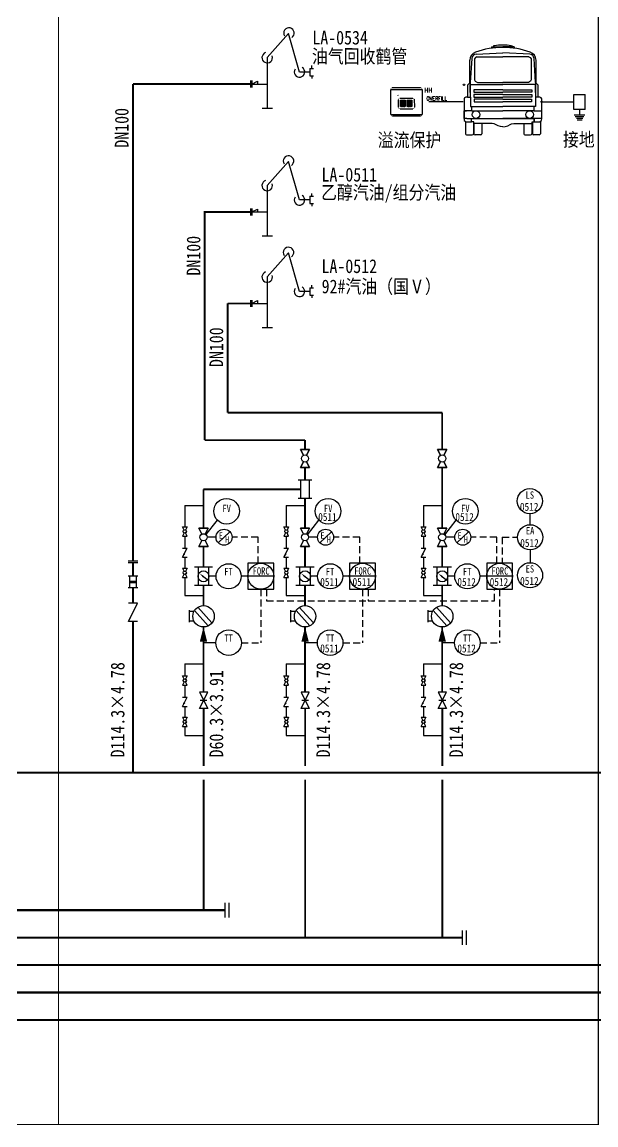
# Model space of a CAD drawing. Header units: millimetres. Extents: x 36820 to 41163, y -3485 to -2358.
# Drawn here: x 40247.9 to 40373.4, y -2783.3 to -2542.2 of the extents above; entities that cross this region are included whole.
import ezdxf
from ezdxf.enums import TextEntityAlignment as Align

# ---------------------------------------------------------------- set-up
doc = ezdxf.new("R2010")
doc.units = ezdxf.units.MM
doc.header["$LTSCALE"] = 6
doc.linetypes.add('DASHDOT', pattern=[1, 0.5, -0.25, 0, -0.25])
doc.linetypes.add('HIDDEN', pattern=[0.375, 0.25, -0.125])
for name, color, linetype in [('bc', 7, 'Continuous'), ('BZC', 7, 'Continuous'), ('DEVICE', 4, 'Continuous'), ('MAINLINE', 3, 'Continuous'), ('SBC', 6, 'Continuous'), ('T-SYMBOLS_EX', 1, 'Continuous'), ('T-TEXT', 3, 'Continuous'), ('VCL_MaR_MO', 9, 'Continuous')]:
    doc.layers.add(name, color=color, linetype=linetype)
doc.styles.add('HZTXT', font='', dxfattribs={"width": 0.8})
doc.styles.add('NORMAL', font='simplex')
doc.styles.add('ROMANS', font='romans.shx', dxfattribs={"width": 0.8, "height": 2.5})
doc.styles.get("Standard").update_dxf_attribs({"font": ''})
doc.styles.get('HZTXT').set_extended_font_data('NSimSun')
doc.styles.get('Standard').set_extended_font_data('NSimSun')
pattern_1 = [(0, (708.82753, -477.49683), (0.238125, 0.1374815), [0.15875, -0.3175]), (120, (708.82753, -477.49683), (-0.238124972, 0.13748155), [0.15875, -0.3175]), (60, (708.82753, -477.49683), (2.8e-08, 0.27496305), [-0.3175, 0.15875])]

# ---------------------------------------------------------------- blocks, each defined once
blk = doc.blocks.new('AC_2')
at = {"layer": 'T-SYMBOLS_EX'}
for p, q in [((10.95, 38.96), (10.57, 38.96)), ((10.57, 38.96), (10.57, 38.45)), ((18.34, 38.96), (18.72, 38.96)), ((18.72, 38.96), (18.72, 38.45)), ((2.64, 33.85), (2.26, 33.17)), ((3.31, 34.13), (2.64, 33.85)), ((2.92, 35.26), (14.64, 35.79)), ((3.31, 34.13), (14.64, 34.13)), ((9.68, 38.45), (14.64, 38.45)), ((9.68, 38.45), (9.68, 37.86)), ((19.61, 38.45), (14.64, 38.45)), ((26.37, 35.26), (14.64, 35.79)), ((25.98, 34.13), (14.64, 34.13)), ((19.61, 38.45), (19.61, 37.86)), ((25.98, 34.13), (26.65, 33.85)), ((26.65, 33.85), (27.03, 33.17)), ((0.15, 22.75), (0.15, 32.62)), ((1.01, 33.39), (0.33, 22.95)), ((2.26, 33.17), (2.26, 24.11)), ((27.03, 33.17), (27.03, 24.11)), ((28.95, 22.95), (28.28, 33.39)), ((29.14, 22.75), (29.14, 32.62)), ((0.33, 22.95), (-0.82, 21.71)), ((-0.82, 21.71), (-0.82, 16.52)), ((0.33, 22.95), (0.33, 16.52)), ((0.33, 21.99), (14.64, 21.99)), ((0.33, 18.5), (0.33, 21.99)), ((14.64, 19.69), (1.97, 19.69)), ((1.97, 19.69), (1.97, 18.63)), ((2.26, 24.11), (2.54, 23.43)), ((2.54, 23.43), (3.5, 22.95)), ((3.5, 22.95), (14.64, 22.95)), ((25.79, 22.95), (14.64, 22.95)), ((28.95, 21.99), (14.64, 21.99)), ((14.64, 19.69), (27.32, 19.69)), ((26.75, 23.43), (25.79, 22.95)), ((27.03, 24.11), (26.75, 23.43)), ((27.32, 19.69), (27.32, 18.63)), ((30.11, 21.71), (28.95, 22.95)), ((28.95, 22.95), (28.95, 16.52)), ((28.95, 18.5), (28.95, 21.99)), ((30.11, 16.52), (30.11, 21.71)), ((-2.16, 16.23), (-2.36, 15.75)), ((-2.36, 15.75), (-2.36, 7.11)), ((-1.59, 16.52), (-2.16, 16.23)), ((-0.82, 16.52), (-1.59, 16.52)), ((-0.82, 16.52), (0.43, 16.52)), ((0.43, 16.52), (0.43, 12.39)), ((1.97, 18.63), (14.64, 18.63)), ((14.64, 17.58), (1.97, 17.58)), ((1.97, 17.58), (1.97, 16.52)), ((1.97, 16.52), (14.64, 16.52)), ((14.64, 15.56), (2.06, 15.56)), ((2.06, 15.56), (2.06, 14.41)), ((27.32, 18.63), (14.64, 18.63)), ((14.64, 17.58), (27.32, 17.58)), ((27.32, 16.52), (14.64, 16.52)), ((14.64, 15.56), (27.23, 15.56)), ((27.23, 15.56), (27.23, 14.41)), ((27.32, 17.58), (27.32, 16.52)), ((30.11, 16.52), (28.86, 16.52)), ((28.86, 16.52), (28.86, 12.39)), ((30.88, 16.52), (30.11, 16.52)), ((31.45, 16.23), (30.88, 16.52)), ((31.64, 15.75), (31.45, 16.23)), ((31.64, 7.11), (31.64, 15.75)), ((1.01, 10.57), (-2.36, 10.57)), ((-2.36, 7.2), (-2.36, 10.57)), ((-2.36, 10.57), (-1.22, 10.57)), ((0.43, 12.39), (14.64, 12.39)), ((1.01, 10.57), (1.01, 12.39)), ((1.01, 10.57), (14.64, 10.57)), ((2.06, 14.41), (14.64, 14.41)), ((27.23, 14.41), (14.64, 14.41)), ((28.86, 12.39), (14.64, 12.39)), ((28.28, 10.57), (14.64, 10.57)), ((28.28, 10.57), (28.28, 12.39)), ((28.28, 10.57), (31.64, 10.57)), ((-1.11, 7.2), (-2.36, 7.2)), ((-2.36, 7.11), (-2.26, 6.34)), ((-2.26, 6.34), (-1.87, 5.96)), ((-1.87, 5.96), (-1.39, 5.76)), ((-1.75, 5.9), (-1.75, 0.5)), ((-1.39, 5.76), (0.91, 5.76)), ((-1.11, 7.2), (0.91, 7.2)), ((0.91, 5.76), (0.91, 7.2)), ((0.91, 7.2), (28.38, 7.2)), ((0.91, 5.76), (0.91, 7.2)), ((0.91, 7.2), (14.64, 7.2)), ((1.87, 5.76), (0.91, 5.76)), ((1.75, 5.76), (1.75, 0.5)), ((1.87, 4.99), (1.87, 5.76)), ((9.89, 4.99), (1.87, 4.99)), ((2, 4.99), (2, 0.5)), ((5.49, 4.99), (5.49, 0.5)), ((10.85, 4.75), (9.89, 4.99)), ((28.38, 7.2), (14.64, 7.2)), ((18.44, 4.75), (19.4, 4.99)), ((19.4, 4.99), (27.42, 4.99)), ((23.8, 4.99), (23.8, 0.5)), ((27.29, 4.99), (27.29, 0.5)), ((27.42, 4.99), (27.42, 5.76)), ((27.42, 5.76), (28.38, 5.76)), ((27.54, 5.76), (27.54, 0.5)), ((28.38, 7.2), (28.38, 5.76)), ((28.38, 5.76), (28.38, 7.2)), ((31.64, 7.2), (28.38, 7.2)), ((28.38, 5.76), (30.68, 5.76)), ((30.68, 5.76), (31.16, 5.96)), ((31.04, 5.9), (31.04, 0.5)), ((31.16, 5.96), (31.55, 6.34)), ((31.55, 6.34), (31.64, 7.11)), ((-1.24, 0), (1.24, 0)), ((4.99, 0), (2.5, 0)), ((11.48, 4.51), (10.85, 4.75)), ((12.53, 3.94), (11.48, 4.51)), ((13.59, 3.6), (12.53, 3.94)), ((14.64, 3.51), (13.59, 3.6)), ((14.64, 3.51), (15.7, 3.6)), ((15.7, 3.6), (16.76, 3.94)), ((16.76, 3.94), (17.81, 4.51)), ((17.81, 4.51), (18.44, 4.75)), ((24.3, 0), (26.79, 0)), ((30.53, 0), (28.05, 0))]:
    blk.add_line(p, q, dxfattribs=at)
for centre in [(2.92, 8.88), (26.37, 8.88)]:
    blk.add_circle(centre, 1.68, dxfattribs=at)
for centre, radius, start, end in [((15.92, 2.73), 36.56, 91.9924, 97.8), ((13.37, 2.73), 36.56, 82.2, 88.0076), ((3.93, 32.62), 3.78, 109.0821, 180), ((3.01, 33.26), 2, 92.5957, 176.2875), ((14.64, 1.64), 36.56, 90, 109.0821), ((14.64, 1.64), 36.56, 70.9179, 90), ((26.28, 33.26), 2, 3.7125, 87.4043), ((25.36, 32.62), 3.78, 0, 70.9179), ((-1.24, 0.5), 0.504, 180, 270), ((1.24, 0.5), 0.504, 270, 0), ((2.5, 0.5), 0.504, 180, 270), ((4.99, 0.5), 0.504, 270, 0), ((24.3, 0.5), 0.504, 180, 270), ((26.79, 0.5), 0.504, 270, 0), ((28.05, 0.5), 0.504, 180, 270), ((30.53, 0.5), 0.504, 270, 0)]:
    blk.add_arc(centre, radius, start, end, dxfattribs=at)
blk = doc.blocks.new('A$C410379D9')
at = {"layer": 'VCL_MaR_MO'}
h = blk.add_hatch(dxfattribs=at)
h.set_pattern_fill('HONEY', color=256, scale=0.05, style=0)
h.set_pattern_definition(pattern_1)
h.paths.add_polyline_path([(4.33, 7.11), (4.33, 4.29), (6.46, 4.29), (6.46, 7.11)])
h = blk.add_hatch(dxfattribs=at)
h.set_pattern_fill('HONEY', color=256, scale=0.05, style=0)
h.set_pattern_definition(pattern_1)
h.paths.add_polyline_path([(7.22, 4.29), (9.35, 4.29), (9.35, 7.11), (7.22, 7.11)])
for p, q in [((0.1, 0.88), (0.1, 11.83)), ((0.1, 11.83), (13.83, 11.83)), ((0.7, 12.62), (13.04, 12.62)), ((13.83, 11.83), (13.83, 0.88)), ((3.38, 7.29), (3.38, 4.13)), ((4.16, 8.07), (9.82, 8.06)), ((10.39, 7.55), (10.43, 4.13)), ((0.1, 0.88), (13.83, 0.88)), ((13.04, 0.1), (0.88, 0.1)), ((4.16, 3.34), (9.82, 3.36))]:
    blk.add_line(p, q, dxfattribs=at)
at = {"layer": 'VCL_MaR_MO', "const_width": 0.196}
for points in [[(0.88, 12.62), (0.84, 12.62), (0.81, 12.61), (0.77, 12.61), (0.73, 12.6), (0.69, 12.59), (0.65, 12.58), (0.62, 12.57), (0.58, 12.56), (0.55, 12.54), (0.51, 12.53), (0.48, 12.51), (0.45, 12.49), (0.41, 12.46), (0.38, 12.44), (0.36, 12.41), (0.33, 12.39), (0.3, 12.36), (0.28, 12.33), (0.25, 12.3), (0.23, 12.27), (0.21, 12.24), (0.19, 12.2), (0.17, 12.17), (0.16, 12.13), (0.14, 12.1), (0.13, 12.06), (0.12, 12.02), (0.11, 11.99), (0.11, 11.95), (0.1, 11.91), (0.1, 11.87), (0.1, 11.83)], [(13.83, 11.83), (13.83, 11.87), (13.82, 11.91), (13.82, 11.95), (13.81, 11.99), (13.8, 12.02), (13.79, 12.06), (13.78, 12.1), (13.77, 12.13), (13.75, 12.17), (13.73, 12.2), (13.72, 12.24), (13.69, 12.27), (13.67, 12.3), (13.65, 12.33), (13.62, 12.36), (13.6, 12.39), (13.57, 12.41), (13.54, 12.44), (13.51, 12.46), (13.48, 12.49), (13.45, 12.51), (13.41, 12.53), (13.38, 12.54), (13.34, 12.56), (13.31, 12.57), (13.27, 12.58), (13.23, 12.59), (13.2, 12.6), (13.16, 12.61), (13.12, 12.61), (13.08, 12.62), (13.04, 12.62)], [(4.16, 8.07), (4.12, 8.07), (4.08, 8.07), (4.05, 8.07), (4.01, 8.06), (3.97, 8.05), (3.93, 8.04), (3.9, 8.03), (3.86, 8.01), (3.83, 8), (3.79, 7.98), (3.76, 7.96), (3.73, 7.94), (3.69, 7.92), (3.66, 7.9), (3.64, 7.87), (3.61, 7.84), (3.58, 7.82), (3.56, 7.79), (3.53, 7.76), (3.51, 7.73), (3.49, 7.69), (3.47, 7.66), (3.45, 7.62), (3.44, 7.59), (3.42, 7.55), (3.41, 7.52), (3.4, 7.48), (3.39, 7.44), (3.39, 7.4), (3.38, 7.37), (3.38, 7.33), (3.38, 7.29)], [(10.43, 7.29), (10.43, 7.33), (10.43, 7.37), (10.42, 7.41), (10.42, 7.44), (10.41, 7.48), (10.4, 7.52), (10.39, 7.55), (10.37, 7.59), (10.36, 7.63), (10.34, 7.66), (10.32, 7.69), (10.3, 7.73), (10.28, 7.76), (10.25, 7.79), (10.23, 7.82), (10.2, 7.84), (10.17, 7.87), (10.15, 7.9), (10.12, 7.92), (10.08, 7.94), (10.05, 7.96), (10.02, 7.98), (9.98, 8), (9.95, 8.01), (9.91, 8.03), (9.88, 8.04), (9.84, 8.05), (9.8, 8.06), (9.76, 8.07), (9.72, 8.07), (9.69, 8.07), (9.65, 8.07)], [(0.1, 0.88), (0.1, 0.84), (0.1, 0.81), (0.11, 0.77), (0.11, 0.73), (0.12, 0.69), (0.13, 0.65), (0.14, 0.62), (0.16, 0.58), (0.17, 0.55), (0.19, 0.51), (0.21, 0.48), (0.23, 0.45), (0.25, 0.41), (0.28, 0.38), (0.3, 0.36), (0.33, 0.33), (0.36, 0.3), (0.38, 0.28), (0.41, 0.25), (0.45, 0.23), (0.48, 0.21), (0.51, 0.19), (0.55, 0.17), (0.58, 0.16), (0.62, 0.14), (0.65, 0.13), (0.69, 0.12), (0.73, 0.11), (0.77, 0.11), (0.81, 0.1), (0.84, 0.1), (0.88, 0.1)], [(4.16, 3.34), (4.12, 3.34), (4.08, 3.35), (4.05, 3.35), (4.01, 3.36), (3.97, 3.37), (3.93, 3.38), (3.9, 3.39), (3.86, 3.4), (3.83, 3.42), (3.79, 3.44), (3.76, 3.45), (3.73, 3.48), (3.69, 3.5), (3.66, 3.52), (3.64, 3.55), (3.61, 3.57), (3.58, 3.6), (3.56, 3.63), (3.53, 3.66), (3.51, 3.69), (3.49, 3.72), (3.47, 3.76), (3.45, 3.79), (3.44, 3.83), (3.42, 3.86), (3.41, 3.9), (3.4, 3.94), (3.39, 3.97), (3.39, 4.01), (3.38, 4.05), (3.38, 4.09), (3.38, 4.13)], [(10.43, 4.13), (10.43, 4.09), (10.43, 4.05), (10.42, 4.01), (10.42, 3.97), (10.41, 3.94), (10.4, 3.9), (10.39, 3.86), (10.37, 3.83), (10.36, 3.79), (10.34, 3.76), (10.32, 3.72), (10.3, 3.69), (10.28, 3.66), (10.25, 3.63), (10.23, 3.6), (10.2, 3.57), (10.17, 3.55), (10.15, 3.52), (10.12, 3.5), (10.08, 3.47), (10.05, 3.45), (10.02, 3.43), (9.98, 3.42), (9.95, 3.4), (9.91, 3.39), (9.88, 3.38), (9.84, 3.37), (9.8, 3.36), (9.76, 3.35), (9.72, 3.35), (9.69, 3.34), (9.65, 3.34)], [(13.04, 0.1), (13.08, 0.1), (13.12, 0.1), (13.16, 0.11), (13.2, 0.11), (13.23, 0.12), (13.27, 0.13), (13.31, 0.14), (13.34, 0.16), (13.38, 0.17), (13.41, 0.19), (13.45, 0.21), (13.48, 0.23), (13.51, 0.25), (13.54, 0.28), (13.57, 0.3), (13.6, 0.33), (13.62, 0.36), (13.65, 0.38), (13.67, 0.41), (13.69, 0.45), (13.72, 0.48), (13.73, 0.51), (13.75, 0.55), (13.77, 0.58), (13.78, 0.62), (13.79, 0.65), (13.8, 0.69), (13.81, 0.73), (13.82, 0.77), (13.82, 0.81), (13.83, 0.84), (13.83, 0.88)]]:
    blk.add_lwpolyline(points, dxfattribs=at)
at = {"layer": 'VCL_MaR_MO'}
for points in [[(4.33, 7.11), (6.46, 7.11), (6.46, 4.29), (4.33, 4.29)], [(7.22, 7.11), (9.35, 7.11), (9.35, 4.29), (7.22, 4.29)]]:
    blk.add_lwpolyline(points, close=True, dxfattribs=at)
at = {"layer": 'VCL_MaR_MO', "style": 'NORMAL', "width": 0.8}
blk.add_text('.', height=1.68, dxfattribs=at).set_placement((2.89, 9.14))
blk = doc.blocks.new('ffff')
at = {"layer": 'VCL_MaR_MO'}
for p, q in [((6676.55, -1641.97), (6676.55, -1638.71)), ((6676.55, -1638.71), (6679, -1638.71)), ((6679, -1641.97), (6679, -1638.71)), ((6679, -1641.97), (6676.55, -1641.97)), ((6676.61, -1643.15), (6678.94, -1643.15)), ((6676.84, -1643.51), (6678.71, -1643.51)), ((6677.07, -1643.87), (6678.48, -1643.87)), ((6677.24, -1644.23), (6678.31, -1644.23)), ((6677.77, -1641.97), (6677.77, -1643.15))]:
    blk.add_line(p, q, dxfattribs=at)
at = {"layer": 'VCL_MaR_MO', "linetype": 'HIDDEN', "ltscale": 5}
for p, q in [((6652.33, -1640.34), (6643.33, -1640.34)), ((6669.65, -1640.34), (6676.55, -1640.34))]:
    blk.add_line(p, q, dxfattribs=at)
at = {"layer": 'VCL_MaR_MO'}
blk.add_circle((6669.49, -1640.34), 0.16, dxfattribs=at)
at = {"layer": 'T-SYMBOLS_EX', "xscale": 0.5, "yscale": 0.5, "zscale": 0.5}
blk.add_blockref('AC_2', (6653.67, -1647.54), dxfattribs=at)
at = {"layer": 'T-TEXT', "xscale": 0.5, "yscale": 0.5, "zscale": 0.5}
blk.add_blockref('A$C410379D9', (6636.42, -1643.52), dxfattribs=at)
at = {"layer": 'BZC', "color": 3, "style": 'HZTXT', "width": 0.85}
for s, p in [('接地', (6677.61, -1650.06)), ('溢流保护', (6640.58, -1650.17))]:
    blk.add_text(s, height=3, dxfattribs=at).set_placement(p, align=Align.CENTER)
at = {"layer": 'VCL_MaR_MO'}
for s, height, style, width, p in [('HH', 1, 'ROMANS', 0.85, (6643.84, -1638.28)), ('OVERFILL', 0.84, 'NORMAL', 0.8, (6644.28, -1640.01))]:
    blk.add_text(s, height=height, dxfattribs=dict(at, style=style, width=width)).set_placement(p)

msp = doc.modelspace()

# ---------------------------------------------------------------- linework, layer by layer
at = {"color": 30}
for p, q in [((40301.546, -2577.971), (40306.215, -2572.706)), ((40308.586, -2581.122), (40306.215, -2572.706)), ((40301.546, -2577.971), (40301.546, -2589.002)), ((40311.285, -2580.322), (40311.285, -2579.722)), ((40310.885, -2581.122), (40308.586, -2581.122)), ((40310.885, -2580.322), (40310.885, -2581.922)), ((40310.885, -2580.322), (40311.685, -2580.322)), ((40310.885, -2581.922), (40311.685, -2581.922)), ((40311.285, -2581.922), (40311.285, -2582.522)), ((40298.171, -2583.002), (40298.171, -2584.502)), ((40298.171, -2583.752), (40299.421, -2583.127)), ((40298.171, -2583.752), (40301.546, -2583.752)), ((40299.421, -2583.127), (40299.421, -2583.752)), ((40300.421, -2589.002), (40302.671, -2589.002)), ((40301.546, -2597.971), (40306.215, -2592.706)), ((40308.586, -2601.122), (40306.215, -2592.706)), ((40301.546, -2597.971), (40301.546, -2609.002)), ((40310.885, -2601.122), (40308.586, -2601.122)), ((40310.885, -2600.322), (40310.885, -2601.922)), ((40310.885, -2600.322), (40311.685, -2600.322)), ((40311.285, -2600.322), (40311.285, -2599.722)), ((40297.871, -2603.002), (40297.871, -2604.502)), ((40298.171, -2603.002), (40298.171, -2604.502)), ((40298.171, -2603.752), (40299.421, -2603.127)), ((40298.171, -2603.752), (40301.546, -2603.752)), ((40299.421, -2603.127), (40299.421, -2603.752)), ((40310.885, -2601.922), (40311.685, -2601.922)), ((40311.285, -2601.922), (40311.285, -2602.522)), ((40300.421, -2609.002), (40302.671, -2609.002))]:
    msp.add_line(p, q, dxfattribs=at)
at = {"color": 210}
msp.add_line((40297.871, -2583.002), (40297.871, -2584.502), dxfattribs=at)
at = {"color": 7, "lineweight": -3}
for p, q in [((40308.814, -2635.647), (40310.814, -2635.647)), ((40310.814, -2635.647), (40308.814, -2635.647)), ((40308.814, -2635.647), (40310.814, -2635.647)), ((40309.466, -2636.951), (40308.814, -2635.647)), ((40308.814, -2635.647), (40309.466, -2636.951)), ((40309.466, -2636.951), (40308.814, -2635.647)), ((40310.814, -2635.647), (40310.162, -2636.951)), ((40310.162, -2636.951), (40310.814, -2635.647)), ((40310.814, -2635.647), (40310.162, -2636.951)), ((40338.814, -2635.647), (40340.814, -2635.647)), ((40340.814, -2635.647), (40338.814, -2635.647)), ((40338.814, -2635.647), (40340.814, -2635.647)), ((40339.466, -2636.951), (40338.814, -2635.647)), ((40338.814, -2635.647), (40339.466, -2636.951)), ((40339.466, -2636.951), (40338.814, -2635.647)), ((40340.814, -2635.647), (40340.162, -2636.951)), ((40340.162, -2636.951), (40340.814, -2635.647)), ((40340.814, -2635.647), (40340.162, -2636.951)), ((40309.466, -2638.344), (40308.814, -2639.647)), ((40309.466, -2638.344), (40308.814, -2639.647)), ((40308.814, -2639.647), (40309.466, -2638.344)), ((40308.814, -2639.647), (40310.814, -2639.647)), ((40310.814, -2639.647), (40308.814, -2639.647)), ((40308.814, -2639.647), (40310.814, -2639.647)), ((40310.814, -2639.647), (40310.162, -2638.344)), ((40310.814, -2639.647), (40310.162, -2638.344)), ((40310.162, -2638.344), (40310.814, -2639.647)), ((40339.466, -2638.344), (40338.814, -2639.647)), ((40339.466, -2638.344), (40338.814, -2639.647)), ((40338.814, -2639.647), (40339.466, -2638.344)), ((40338.814, -2639.647), (40340.814, -2639.647)), ((40340.814, -2639.647), (40338.814, -2639.647)), ((40338.814, -2639.647), (40340.814, -2639.647)), ((40340.814, -2639.647), (40340.162, -2638.344)), ((40340.814, -2639.647), (40340.162, -2638.344)), ((40340.162, -2638.344), (40340.814, -2639.647)), ((40311.314, -2642.377), (40308.314, -2642.377)), ((40311.314, -2646.392), (40308.314, -2646.392)), ((40359.052, -2652.122), (40359.052, -2649.71)), ((40286.602, -2652.872), (40288.602, -2652.872)), ((40288.602, -2652.872), (40286.602, -2652.872)), ((40286.602, -2652.872), (40288.602, -2652.872)), ((40287.253, -2654.175), (40286.602, -2652.872)), ((40286.602, -2652.872), (40287.253, -2654.175)), ((40287.253, -2654.175), (40286.602, -2652.872)), ((40288.602, -2652.872), (40287.95, -2654.175)), ((40287.95, -2654.175), (40288.602, -2652.872)), ((40288.602, -2652.872), (40287.95, -2654.175)), ((40290.83, -2656.053), (40293.352, -2653.69)), ((40308.814, -2652.872), (40310.814, -2652.872)), ((40310.814, -2652.872), (40308.814, -2652.872)), ((40308.814, -2652.872), (40310.814, -2652.872)), ((40309.466, -2654.175), (40308.814, -2652.872)), ((40308.814, -2652.872), (40309.466, -2654.175)), ((40309.466, -2654.175), (40308.814, -2652.872)), ((40310.814, -2652.872), (40310.162, -2654.175)), ((40310.162, -2654.175), (40310.814, -2652.872)), ((40310.814, -2652.872), (40310.162, -2654.175)), ((40313.042, -2656.053), (40315.564, -2653.69)), ((40338.814, -2652.872), (40340.814, -2652.872)), ((40340.814, -2652.872), (40338.814, -2652.872)), ((40338.814, -2652.872), (40340.814, -2652.872)), ((40339.466, -2654.175), (40338.814, -2652.872)), ((40338.814, -2652.872), (40339.466, -2654.175)), ((40339.466, -2654.175), (40338.814, -2652.872)), ((40340.814, -2652.872), (40340.162, -2654.175)), ((40340.162, -2654.175), (40340.814, -2652.872)), ((40340.814, -2652.872), (40340.162, -2654.175)), ((40343.042, -2656.053), (40345.564, -2653.69)), ((40287.253, -2655.568), (40286.602, -2656.872)), ((40287.253, -2655.568), (40286.602, -2656.872)), ((40286.602, -2656.872), (40287.253, -2655.568)), ((40286.602, -2656.872), (40288.602, -2656.872)), ((40288.602, -2656.872), (40286.602, -2656.872)), ((40286.602, -2656.872), (40288.602, -2656.872)), ((40288.602, -2656.872), (40287.95, -2655.568)), ((40288.602, -2656.872), (40287.95, -2655.568)), ((40287.95, -2655.568), (40288.602, -2656.872)), ((40290.339, -2654.872), (40288.38, -2654.872)), ((40309.466, -2655.568), (40308.814, -2656.872)), ((40309.466, -2655.568), (40308.814, -2656.872)), ((40308.814, -2656.872), (40309.466, -2655.568)), ((40308.814, -2656.872), (40310.814, -2656.872)), ((40310.814, -2656.872), (40308.814, -2656.872)), ((40308.814, -2656.872), (40310.814, -2656.872)), ((40310.814, -2656.872), (40310.162, -2655.568)), ((40310.814, -2656.872), (40310.162, -2655.568)), ((40310.162, -2655.568), (40310.814, -2656.872)), ((40312.552, -2654.872), (40310.593, -2654.872)), ((40339.466, -2655.568), (40338.814, -2656.872)), ((40339.466, -2655.568), (40338.814, -2656.872)), ((40338.814, -2656.872), (40339.466, -2655.568)), ((40338.814, -2656.872), (40340.814, -2656.872)), ((40340.814, -2656.872), (40338.814, -2656.872)), ((40338.814, -2656.872), (40340.814, -2656.872)), ((40340.814, -2656.872), (40340.162, -2655.568)), ((40340.814, -2656.872), (40340.162, -2655.568)), ((40340.162, -2655.568), (40340.814, -2656.872)), ((40342.552, -2654.872), (40340.593, -2654.872)), ((40359.031, -2657.621), (40359.031, -2660.44)), ((40290.34, -2663.398), (40288.795, -2663.398)), ((40312.552, -2663.398), (40311.008, -2663.398)), ((40342.552, -2663.398), (40341.008, -2663.398))]:
    msp.add_line(p, q, dxfattribs=at)
at = {"lineweight": -3}
for p, q in [((40288.147, -2654.316), (40290.644, -2651.144)), ((40310.359, -2654.316), (40312.856, -2651.144)), ((40340.359, -2654.316), (40342.856, -2651.144)), ((40297.331, -2663.398), (40295.839, -2663.398)), ((40319.543, -2663.398), (40318.051, -2663.398)), ((40349.543, -2663.398), (40348.051, -2663.398))]:
    msp.add_line(p, q, dxfattribs=at)
at = {"linetype": 'HIDDEN'}
for p, q in [((40299.556, -2654.872), (40293.842, -2654.872)), ((40299.556, -2660.567), (40299.556, -2654.872)), ((40321.768, -2654.872), (40316.055, -2654.872)), ((40321.768, -2660.567), (40321.768, -2654.872)), ((40351.768, -2654.872), (40346.055, -2654.872)), ((40351.768, -2660.567), (40351.768, -2654.872)), ((40352.949, -2654.872), (40352.949, -2660.567)), ((40352.949, -2654.872), (40356.303, -2654.872)), ((40300.162, -2666.23), (40300.162, -2677.915)), ((40301.387, -2666.23), (40301.387, -2668.761)), ((40322.375, -2666.23), (40322.375, -2677.915)), ((40323.6, -2666.23), (40323.6, -2668.761)), ((40351.242, -2668.761), (40351.242, -2666.23)), ((40352.375, -2666.23), (40352.375, -2677.915)), ((40301.387, -2668.761), (40323.6, -2668.761)), ((40323.6, -2668.761), (40351.242, -2668.761)), ((40295.889, -2677.915), (40300.162, -2677.915)), ((40318.102, -2677.915), (40322.375, -2677.915)), ((40348.102, -2677.915), (40352.375, -2677.915))]:
    msp.add_line(p, q, dxfattribs=at)
at = {"color": 7}
for p, q in [((40273.249, -2660.078), (40271.089, -2660.078)), ((40273.249, -2660.478), (40271.089, -2660.478)), ((40273.249, -2663.352), (40271.089, -2663.352)), ((40271.449, -2663.352), (40271.449, -2665.872)), ((40272.889, -2663.352), (40272.889, -2665.872)), ((40271.089, -2665.872), (40273.249, -2665.872))]:
    msp.add_line(p, q, dxfattribs=at)
for p, q in [((40271.449, -2664.452), (40272.889, -2664.452)), ((40271.449, -2664.772), (40272.889, -2664.772)), ((40284.452, -2670.815), (40284.452, -2673.455)), ((40285.356, -2671.068), (40284.452, -2671.068)), ((40285.629, -2670.873), (40288.627, -2674.242)), ((40286.351, -2670.154), (40289.424, -2673.608)), ((40306.664, -2670.815), (40306.664, -2673.455)), ((40307.569, -2671.068), (40306.664, -2671.068)), ((40307.841, -2670.873), (40310.84, -2674.242)), ((40308.563, -2670.154), (40311.637, -2673.608)), ((40336.664, -2670.815), (40336.664, -2673.455)), ((40337.569, -2671.068), (40336.664, -2671.068)), ((40337.841, -2670.873), (40340.84, -2674.242)), ((40338.563, -2670.154), (40341.637, -2673.608)), ((40285.356, -2673.202), (40284.452, -2673.202)), ((40307.569, -2673.202), (40306.664, -2673.202)), ((40337.569, -2673.202), (40336.664, -2673.202))]:
    msp.add_line(p, q)
at = {"color": 5}
for p, q in [((40271.169, -2673.29), (40273.169, -2669.29)), ((40273.169, -2669.29), (40271.169, -2669.29)), ((40273.169, -2673.29), (40271.169, -2673.29))]:
    msp.add_line(p, q, dxfattribs=at)
at = {"color": 7, "linetype": 'Continuous', "lineweight": -3}
for p, q in [((40290.289, -2677.914), (40287.595, -2677.913)), ((40312.502, -2677.914), (40309.808, -2677.913)), ((40342.502, -2677.914), (40339.808, -2677.913))]:
    msp.add_line(p, q, dxfattribs=at)
at = {"linetype": 'DASHDOT', "ltscale": 3, "const_width": 0.24}
for points in [[(40122.886, -2534.844), (40255.872, -2534.844), (40255.872, -2783.22), (40122.886, -2783.22)], [(40255.872, -2534.844), (40373.962, -2534.844), (40373.962, -2783.22), (40255.872, -2783.22)]]:
    msp.add_lwpolyline(points, close=True, dxfattribs=at)
at = {"color": 30, "const_width": 0.4}
for points in [[(40287.871, -2633.64), (40287.871, -2583.752), (40297.871, -2583.752)], [(40292.871, -2627.64), (40292.871, -2603.752)], [(40292.871, -2603.752), (40297.871, -2603.752)], [(40292.871, -2627.64), (40339.814, -2627.64)], [(40339.814, -2635.647), (40339.814, -2627.64)], [(40287.871, -2633.64), (40309.814, -2633.64)], [(40309.814, -2635.647), (40309.814, -2633.64)], [(40309.814, -2642.377), (40309.814, -2639.647)], [(40339.814, -2652.872), (40339.814, -2639.647)], [(40309.814, -2652.872), (40309.814, -2646.392)], [(40309.815, -2661.398), (40309.814, -2656.872)], [(40339.815, -2661.398), (40339.814, -2656.872)], [(40309.815, -2669.792), (40309.815, -2665.398)], [(40339.815, -2669.792), (40339.815, -2665.398)], [(40309.815, -2688.72), (40309.815, -2674.478)], [(40339.815, -2688.72), (40339.815, -2674.478)], [(40309.841, -2692.326), (40309.841, -2704.841)], [(40339.84, -2692.326), (40339.84, -2704.841)], [(40309.841, -2707.841), (40309.841, -2742.391)], [(40339.84, -2707.841), (40339.84, -2742.391)]]:
    msp.add_lwpolyline(points, dxfattribs=at)
at = {"color": 50, "const_width": 0.4}
for points in [[(40308.882, -2644.385), (40287.601, -2644.385)], [(40287.601, -2652.872), (40287.601, -2644.385)], [(40287.603, -2661.398), (40287.602, -2656.872)], [(40287.603, -2669.792), (40287.603, -2665.398)], [(40287.603, -2688.72), (40287.603, -2674.478)], [(40287.629, -2692.326), (40287.629, -2704.841)], [(40287.629, -2707.841), (40287.629, -2736.391)]]:
    msp.add_lwpolyline(points, dxfattribs=at)
at = {"color": 7, "lineweight": -3}
for points in [[(40297.331, -2666.23), (40302.994, -2666.23), (40302.994, -2660.567), (40297.331, -2660.567)], [(40319.543, -2666.23), (40325.206, -2666.23), (40325.206, -2660.567), (40319.543, -2660.567)], [(40349.543, -2666.23), (40355.206, -2666.23), (40355.206, -2660.567), (40349.543, -2660.567)]]:
    msp.add_lwpolyline(points, close=True, dxfattribs=at)
for points in [[(40286.777, -2662.792, 0, 0.4, 0), (40287.603, -2663.5, 0.4, 0.4, 0)], [(40308.99, -2662.792, 0, 0.4, 0), (40309.816, -2663.5, 0.4, 0.4, 0)], [(40338.99, -2662.792, 0, 0.4, 0), (40339.816, -2663.5, 0.4, 0.4, 0)]]:
    msp.add_lwpolyline(points, format="xyseb")
at = {"color": 5}
msp.add_lwpolyline([(40271.169, -2673.29, 0, 0.384, 0), (40271.641, -2672.346, 0.384, 0.384, 0)], format="xyseb", dxfattribs=at)
at = {"color": 50}
msp.add_lwpolyline([(40287.603, -2674.478, 0, 1.6, 0), (40287.603, -2677.678, 0.8, 0.8, 0)], format="xyseb", dxfattribs=at)
at = {"color": 30}
for points in [[(40309.815, -2674.478, 0, 1.6, 0), (40309.815, -2677.678, 0.8, 0.8, 0)], [(40339.815, -2674.478, 0, 1.6, 0), (40339.815, -2677.678, 0.8, 0.8, 0)]]:
    msp.add_lwpolyline(points, format="xyseb", dxfattribs=at)
at = {"lineweight": -3}
for centre, radius in [((40309.814, -2637.647), 0.779), ((40339.814, -2637.647), 0.779), ((40358.984, -2646.962), 2.749), ((40292.646, -2649.187), 2.8), ((40314.859, -2649.187), 2.8), ((40344.859, -2649.187), 2.8), ((40287.602, -2654.872), 0.779), ((40309.814, -2654.872), 0.779), ((40339.814, -2654.872), 0.779), ((40359.052, -2654.872), 2.749), ((40293.089, -2663.398), 2.749), ((40315.302, -2663.398), 2.749), ((40345.302, -2663.398), 2.749), ((40359.031, -2663.172), 2.749), ((40293.089, -2677.915), 2.8), ((40315.302, -2677.915), 2.8), ((40345.302, -2677.915), 2.8)]:
    msp.add_circle(centre, radius, dxfattribs=at)
at = {"color": 7, "lineweight": -3}
for centre, radius in [((40292.091, -2654.872), 1.752), ((40314.303, -2654.872), 1.752), ((40344.303, -2654.872), 1.752), ((40300.162, -2663.398), 2.831), ((40322.375, -2663.398), 2.831), ((40352.375, -2663.398), 2.831)]:
    msp.add_circle(centre, radius, dxfattribs=at)
for centre in [(40287.603, -2672.135), (40309.815, -2672.135), (40339.815, -2672.135)]:
    msp.add_circle(centre, 2.343)
at = {"color": 30}
for centre, start, end in [((40306.192, -2572.622), 302.68015, 212.79436), ((40301.546, -2577.971), 108.16502, 18.27923), ((40308.586, -2581.122), 146.72077, 56.83498), ((40306.192, -2592.622), 302.68015, 212.79436), ((40301.546, -2597.971), 108.16502, 18.27923), ((40308.586, -2601.122), 146.72077, 56.83498)]:
    msp.add_arc(centre, 1.152, start, end, dxfattribs=at)
at = {"layer": 'bc'}
for p, q in [((40308.882, -2646.392), (40308.882, -2642.377)), ((40310.752, -2646.392), (40310.752, -2642.377))]:
    msp.add_line(p, q, dxfattribs=at)
at = {"layer": 'BZC', "color": 192}
for p, q in [((40301.546, -2550.012), (40306.215, -2544.747)), ((40308.586, -2553.162), (40306.215, -2544.747)), ((40301.546, -2550.012), (40301.546, -2561.042)), ((40310.885, -2553.162), (40308.586, -2553.162)), ((40310.885, -2552.362), (40310.885, -2553.962)), ((40310.885, -2552.362), (40311.685, -2552.362)), ((40311.285, -2552.362), (40311.285, -2551.762)), ((40297.871, -2555.042), (40297.871, -2556.542)), ((40298.171, -2555.042), (40298.171, -2556.542)), ((40298.171, -2555.792), (40299.421, -2555.167)), ((40299.421, -2555.167), (40299.421, -2555.792)), ((40310.885, -2553.962), (40311.685, -2553.962)), ((40311.285, -2553.962), (40311.285, -2554.562)), ((40298.171, -2555.792), (40301.546, -2555.792)), ((40300.421, -2561.042), (40302.671, -2561.042))]:
    msp.add_line(p, q, dxfattribs=at)
at = {"layer": 'BZC', "linetype": 'HIDDEN', "lineweight": -3, "ltscale": 0.3}
for p, q in [((40290.339, -2654.872), (40288.38, -2654.872)), ((40312.552, -2654.872), (40310.593, -2654.872)), ((40342.552, -2654.872), (40340.593, -2654.872))]:
    msp.add_line(p, q, dxfattribs=at)
at = {"layer": 'BZC', "color": 7}
for p, q in [((40289.603, -2661.398), (40285.603, -2661.398)), ((40286.403, -2661.398), (40286.403, -2665.398)), ((40288.803, -2665.398), (40288.803, -2661.398)), ((40311.815, -2661.398), (40307.815, -2661.398)), ((40308.615, -2661.398), (40308.615, -2665.398)), ((40311.015, -2665.398), (40311.015, -2661.398)), ((40341.815, -2661.398), (40337.815, -2661.398)), ((40338.615, -2661.398), (40338.615, -2665.398)), ((40341.015, -2665.398), (40341.015, -2661.398)), ((40288.429, -2664.208), (40287.603, -2663.5)), ((40310.642, -2664.208), (40309.816, -2663.5)), ((40340.642, -2664.208), (40339.816, -2663.5)), ((40289.603, -2665.398), (40285.603, -2665.398)), ((40311.815, -2665.398), (40307.815, -2665.398)), ((40341.815, -2665.398), (40337.815, -2665.398))]:
    msp.add_line(p, q, dxfattribs=at)
at = {"layer": 'BZC', "color": 0}
for p, q in [((40286.726, -2688.72), (40288.529, -2692.326)), ((40286.726, -2692.326), (40288.529, -2688.72)), ((40288.529, -2688.72), (40286.726, -2688.72)), ((40286.88, -2690.512), (40288.363, -2690.512)), ((40308.939, -2688.72), (40310.741, -2692.326)), ((40308.939, -2692.326), (40310.741, -2688.72)), ((40310.741, -2688.72), (40308.939, -2688.72)), ((40309.093, -2690.512), (40310.576, -2690.512)), ((40338.939, -2688.72), (40340.741, -2692.326)), ((40338.939, -2692.326), (40340.741, -2688.72)), ((40340.741, -2688.72), (40338.939, -2688.72)), ((40339.093, -2690.512), (40340.576, -2690.512)), ((40288.529, -2692.326), (40286.726, -2692.326)), ((40310.741, -2692.326), (40308.939, -2692.326)), ((40340.74, -2692.326), (40338.937, -2692.326))]:
    msp.add_line(p, q, dxfattribs=at)
at = {"layer": 'BZC', "color": 150}
for p, q in [((40292.265, -2734.816), (40292.265, -2737.966)), ((40293.165, -2734.816), (40293.165, -2737.966)), ((40344.179, -2740.816), (40344.179, -2743.966)), ((40345.079, -2740.816), (40345.079, -2743.966))]:
    msp.add_line(p, q, dxfattribs=at)
at = {"layer": 'BZC', "color": 192, "const_width": 0.45}
for points in [[(40272.169, -2660.078), (40272.169, -2555.792)], [(40272.169, -2555.792), (40297.871, -2555.792)], [(40272.169, -2663.352), (40272.169, -2660.478)], [(40272.169, -2665.872), (40272.169, -2669.29)], [(40272.169, -2706.341), (40272.169, -2673.29)], [(39690.714, -2706.341), (40639.997, -2706.341)]]:
    msp.add_lwpolyline(points, dxfattribs=at)
at = {"layer": 'BZC', "color": 2, "const_width": 0.45}
msp.add_lwpolyline([(39506.626, -2736.394), (40292.265, -2736.391)], dxfattribs=at)
at = {"layer": 'BZC', "color": 30, "const_width": 0.45}
msp.add_lwpolyline([(39512.626, -2742.395), (40344.179, -2742.39)], dxfattribs=at)
at = {"layer": 'BZC', "color": 6, "const_width": 0.45}
msp.add_lwpolyline([(39518.628, -2748.396), (40443.597, -2748.391)], dxfattribs=at)
at = {"layer": 'BZC', "color": 4, "const_width": 0.45}
msp.add_lwpolyline([(39524.627, -2754.395), (40701.991, -2754.39)], dxfattribs=at)
at = {"layer": 'BZC', "color": 150, "const_width": 0.45}
msp.add_lwpolyline([(39530.627, -2760.395), (40675.404, -2760.39)], dxfattribs=at)
at = {"layer": 'BZC', "color": 7}
for centre in [(40287.603, -2663.398), (40309.815, -2663.398), (40339.815, -2663.398)]:
    msp.add_circle(centre, 1.2, dxfattribs=at)
at = {"layer": 'BZC', "color": 192}
for centre, start, end in [((40306.289, -2544.663), 302.68015, 212.79436), ((40301.546, -2550.012), 108.16502, 18.27923), ((40308.586, -2553.162), 146.72077, 56.83498)]:
    msp.add_arc(centre, 1.152, start, end, dxfattribs=at)
at = {"layer": 'MAINLINE', "color": 7, "lineweight": -3}
for p, q in [((40302.994, -2663.398), (40297.331, -2663.398)), ((40325.206, -2663.398), (40319.543, -2663.398)), ((40355.206, -2663.398), (40349.543, -2663.398))]:
    msp.add_line(p, q, dxfattribs=at)
at = {"layer": 'SBC', "color": 230, "ltscale": 2}
for p, q in [((40283.5, -2647.938), (40287.601, -2647.938)), ((40283.5, -2647.938), (40283.5, -2652.579)), ((40305.713, -2647.938), (40309.814, -2647.938)), ((40305.713, -2647.938), (40305.713, -2652.579)), ((40335.713, -2647.938), (40339.814, -2647.938)), ((40335.713, -2647.938), (40335.713, -2652.579)), ((40283.343, -2653.284), (40282.99, -2652.579)), ((40282.99, -2652.579), (40284.01, -2652.579)), ((40283.343, -2653.912), (40282.99, -2654.618)), ((40284.01, -2652.579), (40283.657, -2653.284)), ((40284.01, -2654.618), (40283.657, -2653.912)), ((40305.556, -2653.284), (40305.203, -2652.579)), ((40305.203, -2652.579), (40306.222, -2652.579)), ((40305.556, -2653.912), (40305.203, -2654.618)), ((40306.222, -2652.579), (40305.87, -2653.284)), ((40306.222, -2654.618), (40305.87, -2653.912)), ((40335.556, -2653.284), (40335.203, -2652.579)), ((40335.203, -2652.579), (40336.222, -2652.579)), ((40335.556, -2653.912), (40335.203, -2654.618)), ((40336.222, -2652.579), (40335.87, -2653.284)), ((40336.222, -2654.618), (40335.87, -2653.912)), ((40282.99, -2654.618), (40284.01, -2654.618)), ((40283.5, -2654.618), (40283.5, -2657.216)), ((40305.203, -2654.618), (40306.222, -2654.618)), ((40305.713, -2654.618), (40305.713, -2657.216)), ((40335.203, -2654.618), (40336.222, -2654.618)), ((40335.713, -2654.618), (40335.713, -2657.216)), ((40282.99, -2659.255), (40284.01, -2657.216)), ((40282.99, -2657.216), (40284.01, -2657.216)), ((40282.99, -2659.255), (40284.01, -2659.255)), ((40283.5, -2659.255), (40283.5, -2661.612)), ((40305.203, -2659.255), (40306.222, -2657.216)), ((40305.203, -2657.216), (40306.222, -2657.216)), ((40305.203, -2659.255), (40306.222, -2659.255)), ((40305.713, -2659.255), (40305.713, -2661.612)), ((40335.203, -2659.255), (40336.222, -2657.216)), ((40335.203, -2657.216), (40336.222, -2657.216)), ((40335.203, -2659.255), (40336.222, -2659.255)), ((40335.713, -2659.255), (40335.713, -2661.612)), ((40282.99, -2661.612), (40284.01, -2661.612)), ((40282.99, -2661.612), (40283.343, -2662.318)), ((40284.01, -2661.612), (40283.657, -2662.318)), ((40305.203, -2661.612), (40306.222, -2661.612)), ((40305.203, -2661.612), (40305.556, -2662.318)), ((40306.222, -2661.612), (40305.87, -2662.318)), ((40335.203, -2661.612), (40336.222, -2661.612)), ((40335.203, -2661.612), (40335.556, -2662.318)), ((40336.222, -2661.612), (40335.87, -2662.318)), ((40282.99, -2663.651), (40283.343, -2662.945)), ((40282.99, -2663.651), (40284.01, -2663.651)), ((40283.5, -2663.651), (40283.5, -2667.588)), ((40284.01, -2663.651), (40283.657, -2662.945)), ((40305.203, -2663.651), (40305.556, -2662.945)), ((40305.203, -2663.651), (40306.222, -2663.651)), ((40305.713, -2663.651), (40305.713, -2667.588)), ((40306.222, -2663.651), (40305.87, -2662.945)), ((40335.203, -2663.651), (40335.556, -2662.945)), ((40335.203, -2663.651), (40336.222, -2663.651)), ((40335.713, -2663.651), (40335.713, -2667.588)), ((40336.222, -2663.651), (40335.87, -2662.945)), ((40283.5, -2667.588), (40287.603, -2667.588)), ((40305.713, -2667.588), (40309.815, -2667.588)), ((40335.713, -2667.588), (40339.815, -2667.588)), ((40283.501, -2682.525), (40287.603, -2682.525)), ((40283.501, -2682.525), (40283.501, -2685.166)), ((40305.714, -2682.525), (40309.815, -2682.525)), ((40305.714, -2682.525), (40305.714, -2685.166)), ((40335.714, -2682.525), (40339.815, -2682.525)), ((40335.714, -2682.525), (40335.714, -2685.166)), ((40283.344, -2685.872), (40282.992, -2685.166)), ((40282.992, -2685.166), (40284.011, -2685.166)), ((40284.011, -2685.166), (40283.658, -2685.872)), ((40305.557, -2685.872), (40305.204, -2685.166)), ((40305.204, -2685.166), (40306.224, -2685.166)), ((40306.224, -2685.166), (40305.871, -2685.872)), ((40335.557, -2685.872), (40335.204, -2685.166)), ((40335.204, -2685.166), (40336.224, -2685.166)), ((40336.224, -2685.166), (40335.871, -2685.872)), ((40283.344, -2686.5), (40282.992, -2687.205)), ((40282.992, -2687.205), (40284.011, -2687.205)), ((40283.501, -2687.205), (40283.501, -2689.803)), ((40284.011, -2687.205), (40283.658, -2686.5)), ((40305.557, -2686.5), (40305.204, -2687.205)), ((40305.204, -2687.205), (40306.224, -2687.205)), ((40305.714, -2687.205), (40305.714, -2689.803)), ((40306.224, -2687.205), (40305.871, -2686.5)), ((40335.557, -2686.5), (40335.204, -2687.205)), ((40335.204, -2687.205), (40336.224, -2687.205)), ((40335.714, -2687.205), (40335.714, -2689.803)), ((40336.224, -2687.205), (40335.871, -2686.5)), ((40282.992, -2691.842), (40284.011, -2689.803)), ((40282.992, -2689.803), (40284.011, -2689.803)), ((40305.204, -2691.842), (40306.224, -2689.803)), ((40305.204, -2689.803), (40306.224, -2689.803)), ((40335.204, -2691.842), (40336.224, -2689.803)), ((40335.204, -2689.803), (40336.224, -2689.803)), ((40282.992, -2691.842), (40284.011, -2691.842)), ((40283.501, -2691.842), (40283.501, -2694.2)), ((40305.204, -2691.842), (40306.224, -2691.842)), ((40305.714, -2691.842), (40305.714, -2694.2)), ((40335.203, -2691.842), (40336.222, -2691.842)), ((40335.713, -2691.842), (40335.713, -2694.2)), ((40282.992, -2694.2), (40284.011, -2694.2)), ((40282.992, -2694.2), (40283.344, -2694.905)), ((40284.011, -2694.2), (40283.658, -2694.905)), ((40305.204, -2694.2), (40306.224, -2694.2)), ((40305.204, -2694.2), (40305.557, -2694.905)), ((40306.224, -2694.2), (40305.871, -2694.905)), ((40335.203, -2694.2), (40336.222, -2694.2)), ((40335.203, -2694.2), (40335.556, -2694.905)), ((40336.222, -2694.2), (40335.87, -2694.905)), ((40282.992, -2696.239), (40283.344, -2695.533)), ((40282.992, -2696.239), (40284.011, -2696.239)), ((40283.501, -2696.239), (40283.501, -2698.175)), ((40284.011, -2696.239), (40283.658, -2695.533)), ((40305.204, -2696.239), (40305.557, -2695.533)), ((40305.204, -2696.239), (40306.224, -2696.239)), ((40305.714, -2696.239), (40305.714, -2698.175)), ((40306.224, -2696.239), (40305.871, -2695.533)), ((40335.203, -2696.239), (40335.556, -2695.533)), ((40335.203, -2696.239), (40336.222, -2696.239)), ((40335.713, -2696.239), (40335.713, -2698.175)), ((40336.222, -2696.239), (40335.87, -2695.533)), ((40283.501, -2698.175), (40287.604, -2698.175)), ((40305.714, -2698.175), (40309.816, -2698.175)), ((40335.713, -2698.175), (40339.815, -2698.175))]:
    msp.add_line(p, q, dxfattribs=at)
for centre in [(40283.5, -2653.598), (40305.713, -2653.598), (40335.713, -2653.598), (40283.5, -2662.632), (40305.713, -2662.632), (40335.713, -2662.632), (40283.501, -2686.186), (40305.714, -2686.186), (40335.714, -2686.186), (40283.501, -2695.219), (40305.714, -2695.219), (40335.713, -2695.219)]:
    msp.add_circle(centre, 0.351, dxfattribs=at)
for points in [[(40283.196, -2658.344), (40282.99, -2659.255), (40283.611, -2658.537)], [(40305.409, -2658.344), (40305.203, -2659.255), (40305.823, -2658.537)], [(40335.409, -2658.344), (40335.203, -2659.255), (40335.823, -2658.537)], [(40283.198, -2690.932), (40282.992, -2691.842), (40283.612, -2691.125)], [(40305.41, -2690.932), (40305.204, -2691.842), (40305.825, -2691.125)], [(40335.409, -2690.932), (40335.203, -2691.842), (40335.823, -2691.125)]]:
    msp.add_solid(points, dxfattribs=at)
at = {"layer": 'VCL_MaR_MO'}
msp.add_circle((40344.587, -2555.942), 0.16, dxfattribs=at)

# ---------------------------------------------------------------- block references
at = {"layer": 'bc', "color": 0}
msp.add_blockref('ffff', (33692.094, -919.357), dxfattribs=at)

# ---------------------------------------------------------------- texts
at = {"color": 30, "style": 'HZTXT', "width": 0.85}
msp.add_text('乙醇汽油/组分汽油', height=3, dxfattribs=at).set_placement((40313.317, -2580.987))
msp.add_text('92#汽油（国Ⅴ）', height=3, rotation=359.96522, dxfattribs=at).set_placement((40313.441, -2601.533))
at = {"lineweight": -3, "style": 'HZTXT', "width": 0.85}
for s, p in [('LS', (40358.064, -2646.437)), ('EA', (40358.126, -2654.249)), ('FT', (40292.145, -2663.163)), ('FQRC', (40298.363, -2663.042)), ('FT', (40314.357, -2663.163)), ('FQRC', (40320.576, -2663.042)), ('FT', (40344.357, -2663.163)), ('FQRC', (40350.576, -2663.042)), ('ES', (40358.076, -2662.577))]:
    msp.add_text(s, height=1.6, dxfattribs=at).set_placement(p)
at = {"lineweight": -3, "style": 'HZTXT'}
for s, height, width, p in [('FV', 1.6, 0.85, (40292.664, -2648.566)), ('FV', 1.6, 0.85, (40314.877, -2648.566)), ('FV', 1.6, 0.85, (40344.877, -2648.566)), ('E', 1.4, 0.8, (40291.407, -2654.466)), ('E', 1.4, 0.8, (40313.619, -2654.466)), ('E', 1.4, 0.8, (40343.619, -2654.466)), ('H', 1.4, 0.8, (40292.792, -2655.367)), ('H', 1.4, 0.8, (40315.004, -2655.367)), ('H', 1.4, 0.8, (40345.004, -2655.367)), ('TT', 1.6, 0.85, (40293.078, -2676.909)), ('TT', 1.6, 0.85, (40315.29, -2676.909)), ('TT', 1.6, 0.85, (40345.29, -2676.909))]:
    msp.add_text(s, height=height, dxfattribs=dict(at, width=width)).set_placement(p, align=Align.MIDDLE)
at = {"layer": 'BZC', "color": 7, "style": 'HZTXT', "width": 0.85}
msp.add_text('LA-0534', height=3, dxfattribs=at).set_placement((40311.416, -2547.143))
at = {"layer": 'BZC', "color": 192, "style": 'HZTXT', "width": 0.85}
for s, rotation, p in [('油气回收鹤管', 359.96522, (40311.317, -2551.212)), ('D114.3×4.78', 89.96522, (40270.301, -2702.998)), ('D114.3×4.78', 89.96522, (40315.279, -2702.998)), ('D114.3×4.78', 89.96522, (40344.372, -2702.998)), ('D60.3×3.91', 89.96522, (40291.905, -2702.998))]:
    msp.add_text(s, height=3, rotation=rotation, dxfattribs=at).set_placement(p)
at = {"layer": 'BZC', "color": 7, "style": 'HZTXT', "width": 0.85}
for p in [(40271.2, -2569.696), (40286.902, -2597.655), (40291.902, -2617.655)]:
    msp.add_text('DN100', height=3, rotation=89.96522, dxfattribs=at).set_placement(p)
at = {"layer": 'BZC', "color": 30, "style": 'HZTXT', "width": 0.85}
for s, p in [('LA-0511', (40313.416, -2577.103)), ('LA-0512', (40313.416, -2597.103))]:
    msp.add_text(s, height=3, dxfattribs=at).set_placement(p)
at = {"layer": 'DEVICE', "color": 0, "width": 0.85}
for s, p in [('0511', (40312.686, -2651.303)), ('0512', (40342.686, -2651.303)), ('0512', (40356.811, -2649.078)), ('0512', (40356.879, -2656.988)), ('0511', (40313.129, -2665.514)), ('0511', (40320.202, -2665.514)), ('0512', (40343.129, -2665.514)), ('0512', (40350.202, -2665.514)), ('0512', (40356.858, -2665.288)), ('0511', (40313.129, -2680.031)), ('0512', (40343.129, -2680.031))]:
    msp.add_text(s, height=1.75, rotation=359.78537, dxfattribs=at).set_placement(p)

doc.saveas('drawing.dxf')
